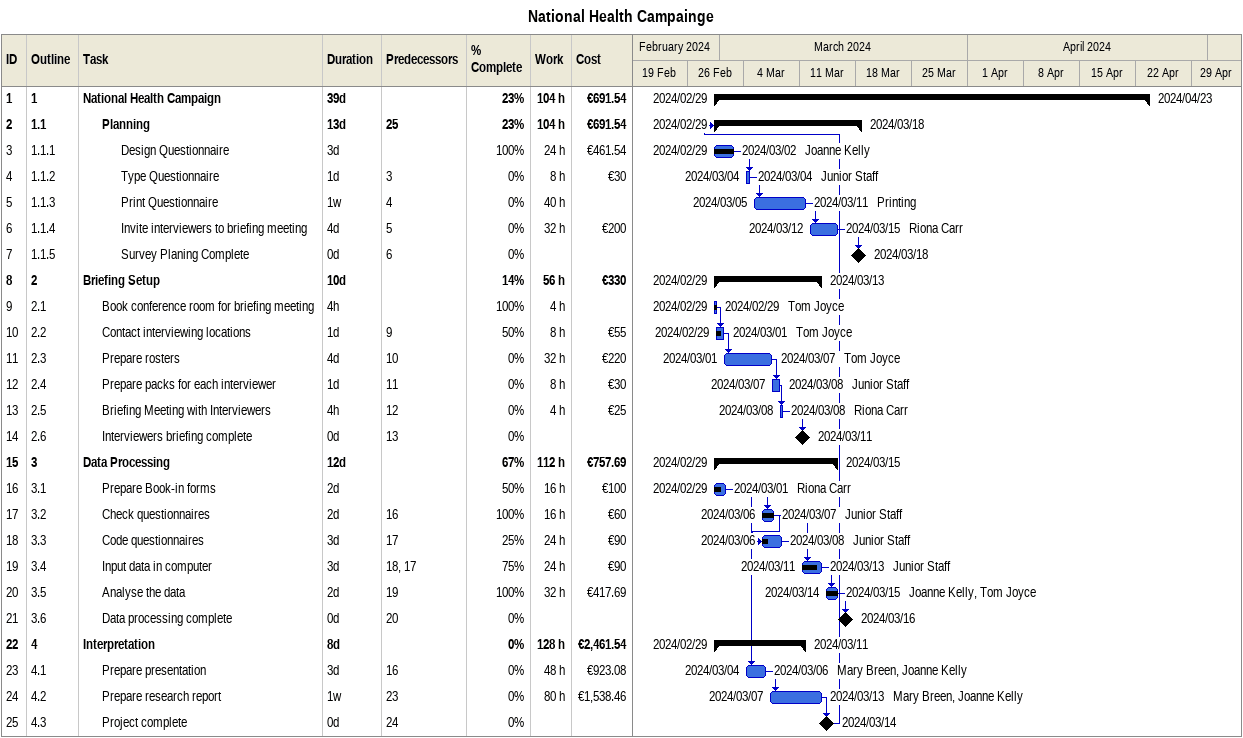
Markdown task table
National Health Campainge

| ID | WBS | Task | Duration | Start | Finish | Predecessors | Resources | % complete | Work (h) | Cost (€) |
|---|---|---|---|---|---|---|---|---|---|---|
| 1 | 1 | **National Health Campaign** | 39d | 2024-02-29 | 2024-04-23 |  |  | 23 | 104 | 691.54 |
| 2 | 1.1 | **Planning** | 13d | 2024-02-29 | 2024-03-18 | 25 |  | 23 | 104 | 691.54 |
| 3 | 1.1.1 | Design Questionnaire | 3d | 2024-02-29 | 2024-03-02 |  | Joanne Kelly | 100 | 24 | 461.54 |
| 4 | 1.1.2 | Type Questionnaire | 1d | 2024-03-04 | 2024-03-04 | 3 | Junior Staff | 0 | 8 | 30 |
| 5 | 1.1.3 | Print Questionnaire | 1w | 2024-03-05 | 2024-03-11 | 4 | Printing | 0 | 40 |  |
| 6 | 1.1.4 | Invite interviewers to briefing meeting | 4d | 2024-03-12 | 2024-03-15 | 5 | Riona Carr | 0 | 32 | 200 |
| 7 | 1.1.5 | Survey Planing Complete | 0d | 2024-03-18 | 2024-03-18 | 6 |  | 0 |  |  |
| 8 | 2 | **Briefing Setup** | 10d | 2024-02-29 | 2024-03-13 |  |  | 14 | 56 | 330 |
| 9 | 2.1 | Book conference room for briefing meeting | 4h | 2024-02-29 | 2024-02-29 |  | Tom Joyce | 100 | 4 |  |
| 10 | 2.2 | Contact interviewing locations | 1d | 2024-02-29 | 2024-03-01 | 9 | Tom Joyce | 50 | 8 | 55 |
| 11 | 2.3 | Prepare rosters | 4d | 2024-03-01 | 2024-03-07 | 10 | Tom Joyce | 0 | 32 | 220 |
| 12 | 2.4 | Prepare packs for each interviewer | 1d | 2024-03-07 | 2024-03-08 | 11 | Junior Staff | 0 | 8 | 30 |
| 13 | 2.5 | Briefing Meeting with Interviewers | 4h | 2024-03-08 | 2024-03-08 | 12 | Riona Carr | 0 | 4 | 25 |
| 14 | 2.6 | Interviewers briefing complete | 0d | 2024-03-11 | 2024-03-11 | 13 |  | 0 |  |  |
| 15 | 3 | **Data Processing** | 12d | 2024-02-29 | 2024-03-15 |  |  | 67 | 112 | 757.69 |
| 16 | 3.1 | Prepare Book-in forms | 2d | 2024-02-29 | 2024-03-01 |  | Riona Carr | 50 | 16 | 100 |
| 17 | 3.2 | Check questionnaires | 2d | 2024-03-06 | 2024-03-07 | 16 | Junior Staff | 100 | 16 | 60 |
| 18 | 3.3 | Code questionnaires | 3d | 2024-03-06 | 2024-03-08 | 17 | Junior Staff | 25 | 24 | 90 |
| 19 | 3.4 | Input data in computer | 3d | 2024-03-11 | 2024-03-13 | 18, 17 | Junior Staff | 75 | 24 | 90 |
| 20 | 3.5 | Analyse the data | 2d | 2024-03-14 | 2024-03-15 | 19 | Joanne Kelly, Tom Joyce | 100 | 32 | 417.69 |
| 21 | 3.6 | Data processing complete | 0d | 2024-03-16 | 2024-03-16 | 20 |  | 0 |  |  |
| 22 | 4 | **Interpretation** | 8d | 2024-02-29 | 2024-03-11 |  |  | 0 | 128 | 2461.54 |
| 23 | 4.1 | Prepare presentation | 3d | 2024-03-04 | 2024-03-06 | 16 | Mary Breen, Joanne Kelly | 0 | 48 | 923.08 |
| 24 | 4.2 | Prepare research report | 1w | 2024-03-07 | 2024-03-13 | 23 | Mary Breen, Joanne Kelly | 0 | 80 | 1538.46 |
| 25 | 4.3 | Project complete | 0d | 2024-03-14 | 2024-03-14 | 24 |  | 0 |  |  |
